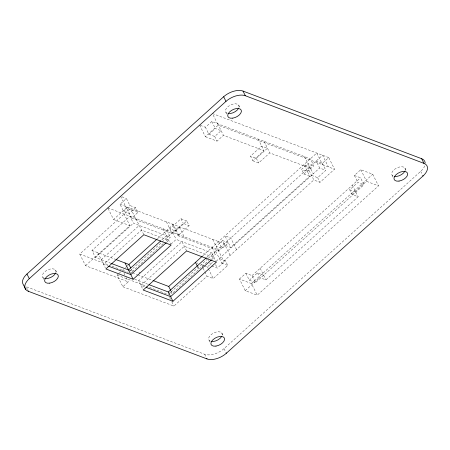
<?xml version="1.0" encoding="UTF-8"?>
<svg xmlns="http://www.w3.org/2000/svg" width="450" height="450" viewBox="0 0 450 450"><rect width="100%" height="100%" fill="white"/><g stroke="black" fill="none" stroke-linecap="round" stroke-linejoin="round"><path stroke-width="0.34" stroke-dasharray="2.25 1.69" d="M135.692 207.686L129.285 213.463L123.469 211.258L120.004 204.283L126.411 198.506L129.876 205.487L135.692 207.686L138.004 212.344L131.597 218.115L125.82 206.482M200.256 125.331L205.425 127.288L211.832 121.511L310.359 158.816L313.824 165.797L307.418 171.568L301.601 169.369L308.008 163.592L313.824 165.797M108.084 208.463L113.552 219.482L126.366 207.934L138.004 212.344M199.609 125.083L205.386 136.716L218.199 125.168L334.519 169.206L319.973 182.317L313.819 179.983L308.042 168.351M123.469 211.258L129.876 205.487M208.89 134.269L215.297 128.492L221.119 130.697L214.712 136.468L208.89 134.269L205.425 127.288M118.569 273.786L117.09 275.119L122.867 286.751L128.289 281.863L85.522 265.674L79.751 254.042L130.534 208.266L136.311 219.898M110.992 263.334L95.439 257.451L91.974 250.47L129.949 216.248L133.414 223.222L170.359 237.212L165.156 241.903M205.386 136.716L217.018 141.12L223.425 135.349L263.964 150.694L252.804 160.751L250.493 156.099L261.653 146.042L267.469 148.247L256.314 158.304L250.493 156.099M85.522 265.674L129.904 225.675L124.127 214.042M95.439 257.451L133.414 223.222M101.261 259.65L139.23 225.428M119.064 273.341L123.502 269.342M125.471 267.564L126.951 266.237M127.446 265.793L128.925 264.459M157.534 238.674L173.301 224.46L179.078 236.093M186.801 220.956L180.979 218.751L169.824 228.808L175.641 231.013L186.801 220.956L189.107 225.607L177.953 235.665L172.176 224.032M161.797 239.963L166.477 235.744M129.836 271.086L179.117 226.665L184.894 238.292M131.597 218.115L172.131 233.46L183.291 223.403L189.107 225.607M128.509 269.966L132.39 271.434L164.638 242.37M166.708 242.274L168.789 240.396L141.542 230.079L103.567 264.302L108.112 266.023M252.804 160.751L258.621 162.956L269.781 152.899L310.314 168.244L303.907 174.021L301.601 169.369M138.983 272.942L140.012 272.008M171.011 244.074L176.175 239.417L215.589 254.334L210.904 258.559M202.753 255.803L316.766 153.039L322.543 164.672M222.581 240.587L216.174 246.358L221.996 248.563L228.403 242.786L222.581 240.587L224.893 245.239L230.709 247.438L309.729 176.22L303.952 164.593L309.774 166.792L313.239 173.773M206.544 257.524L211.708 252.866L216.326 262.176M207.692 258.801L168.143 294.446L148.506 287.016M208.198 258.339L322.588 155.244L328.359 166.877M177.953 235.665L218.486 251.01L224.893 245.239M169.605 292.472L172.192 293.451L208.822 260.438M211.95 259.386L214.02 257.524L184.303 246.274L140.912 285.384L144.787 286.852M204.362 265.742L207.444 266.906L213.851 261.129M311.507 175.331L317.666 177.666L325.8 170.331L319.646 167.996L316.181 161.021L322.335 163.35L328.742 157.579L334.519 169.206M216.242 261.197L319.646 167.996M122.867 286.751L173.914 306.079L207.056 276.204L213.216 278.539L227.762 265.427L225.45 260.775L219.291 258.446M215.826 251.466L221.602 263.098L313.819 179.983M211.77 266.012L217.311 268.11L225.45 260.775M239.462 279.028L245.869 273.257L252.028 275.586L255.493 282.566L363.983 184.787L360.517 177.806L354.358 175.472L360.765 169.701L372.741 174.234L378.517 185.867L257.214 295.194L245.239 290.661L239.462 279.028L251.438 283.562L257.214 295.194M252.028 275.586L360.517 177.806M245.869 273.257L249.334 280.232L257.473 272.903L263.627 275.231M257.473 272.903L259.779 277.554L265.939 279.883L358.155 196.768L351.996 194.439L349.684 189.787L357.823 182.453L363.983 184.787M251.438 283.562L372.741 174.234M245.239 290.661L259.779 277.554M351.996 194.439L366.542 181.333L378.517 185.867M27.489 289.547L26.044 286.639L204.671 354.268A14.76 8.106 -26.4 0 0 224.027 348.615L420.716 171.338A14.76 8.106 -26.4 0 0 424.766 165.769M328.742 157.579L212.422 113.535L218.199 125.168M349.684 189.787L355.843 192.116M303.907 174.021L309.729 176.22M121.883 196.791L126.411 198.506M120.004 204.283L224.347 243.787L230.124 255.42M107.781 207.855L217.941 249.559L223.718 261.191M113.552 219.482L129.904 225.675M221.602 263.098L227.762 265.427M249.334 280.232L255.493 282.566M196.757 262.862L198.051 263.351M203.749 265.506L201.285 264.572L202.804 267.637M91.974 250.47L115.312 259.307M130.629 272.048L131.946 272.543M132.604 272.79L137.199 274.534M137.858 274.781L152.308 280.254M79.751 254.042L108.259 264.836M112.151 266.304L128.334 272.436M134.719 279.264L147.645 284.153M117.09 275.119L147.853 286.768M420.716 171.338L422.449 174.825M404.927 168.036L406.367 170.944M392.102 175.252L393.255 177.581M360.765 169.701L366.542 181.333M354.358 175.472L357.823 182.453M352.378 185.141L358.155 196.768M322.335 163.35L325.8 170.331M317.666 177.666L319.973 182.317M304.543 156.611L310.314 168.244M264.009 141.266L269.781 152.899M258.188 139.061L263.964 150.694M238.663 105.086L240.103 107.994M256.314 158.304L258.621 162.956M225.838 112.303L226.704 114.052M217.654 123.716L223.425 135.349M211.832 121.511L215.297 128.492M214.712 136.468L217.018 141.12M260.162 268.251L265.939 279.883M236.531 249.643L230.754 238.011L224.938 235.811L230.709 247.438M218.531 241.583L221.996 248.563M212.709 239.383L218.486 251.01M212.124 247.359L215.589 254.334M215.584 264.623L217.311 268.11M209.711 262.873L211.157 265.781M207.444 266.906L208.052 268.132M208.356 268.74L213.216 278.539M180.979 218.751L183.291 223.403M203.107 268.245L207.056 276.204M197.775 267.024L198.928 269.353M186.615 250.926L181.997 241.616L138.6 280.733L143.218 290.036M172.716 232.436L176.175 239.417M221.85 333.039L223.296 335.947M166.359 221.833L172.131 233.46M166.894 230.231L170.359 237.212M224.027 348.615L225.759 352.103M163.018 228.763L170.809 244.468M209.031 340.256L209.897 342.006M204.671 354.268L206.117 357.176M135.765 218.447L143.848 234.731M171.039 291.122L172.192 293.451M120.594 196.301L126.366 207.934M169.661 297.506L170.572 299.346M171.787 301.793L173.914 306.079M131.231 269.111L132.39 271.434M124.037 273.291L124.948 275.13M126.163 277.577L128.289 281.863M97.796 252.669L105.3 267.795M55.586 270.096L57.032 273.004M42.767 277.312L43.92 279.636M43.712 278.1A7.38 4.05 -26.4 0 1 47.841 269.854A7.38 4.05 -26.4 0 1 55.806 272.661M210.369 341.224A7.38 4.05 -26.4 0 1 213.801 332.944A7.38 4.05 -26.4 0 1 222.069 335.61M227.177 113.271A7.38 4.05 -26.4 0 1 230.614 104.991A7.38 4.05 -26.4 0 1 238.882 107.657M393.047 176.04A7.38 4.05 -26.4 0 1 397.176 167.794A7.38 4.05 -26.4 0 1 405.146 170.601"/><path stroke-width="0.67" d="M23.901 285.328A14.76 8.106 -26.4 0 1 26.972 274.011L223.661 96.733A14.76 8.106 -26.4 0 1 243.017 91.08L421.65 158.709A14.76 8.106 -26.4 0 1 425.183 162.951M28.35 291.291A14.76 8.106 -26.4 0 1 29.284 278.662L225.973 101.385A14.76 8.106 -26.4 0 1 245.329 95.732L423.956 163.361A14.76 8.106 -26.4 0 1 423.028 175.989L226.339 353.267A14.76 8.106 -26.4 0 1 206.983 358.92L28.35 291.291L28.063 290.711M115.959 259.549L128.925 264.459L157.011 239.141M160.757 240.902L128.509 269.966L111.639 263.582M166.191 242.741L130.821 274.618L108.759 266.271M133.127 279.276L171.101 245.047L143.848 234.731L105.879 268.954L133.127 279.276L125.044 262.991M152.966 280.502L168.727 286.47L202.236 256.275M148.933 284.642L168.311 291.983L206.027 257.991M211.438 259.847L170.623 296.634L146.076 287.342M172.935 301.286L216.326 262.176L186.615 250.926L143.218 290.036L172.935 301.286L168.311 291.983M421.65 158.709L423.956 163.361M422.736 175.41L423.028 175.989M243.017 91.08L245.329 95.732M223.661 96.733L225.973 101.385M195.463 262.373L197.488 266.445M226.046 352.688L226.339 353.267M206.691 358.341L206.983 358.92M168.727 286.47L170.747 290.543M128.925 264.459L130.657 267.947M26.972 274.011L29.284 278.662M23.811 285.57L25.672 289.367M55.598 273.15A7.38 4.05 -26.4 0 1 44.539 278.409M221.591 336.589A7.38 4.05 -26.4 0 1 211.292 341.46M238.674 108.146A7.38 4.05 -26.4 0 1 228.099 113.507M404.933 171.096A7.38 4.05 -26.4 0 1 394.363 176.456M49.703 283.146A7.38 4.05 -26.4 0 0 58.106 275.096A7.38 4.05 -26.4 0 0 46.648 276.823A7.38 4.05 -26.4 0 0 49.703 283.146M215.966 346.095A7.38 4.05 -26.4 0 0 224.37 338.046A7.38 4.05 -26.4 0 0 212.912 339.772A7.38 4.05 -26.4 0 0 215.966 346.095M232.774 118.142A7.38 4.05 -26.4 0 0 241.183 110.093A7.38 4.05 -26.4 0 0 229.725 111.819A7.38 4.05 -26.4 0 0 232.774 118.142M399.037 181.086A7.38 4.05 -26.4 0 0 407.447 173.036A7.38 4.05 -26.4 0 0 395.989 174.769A7.38 4.05 -26.4 0 0 399.037 181.086"/></g></svg>
